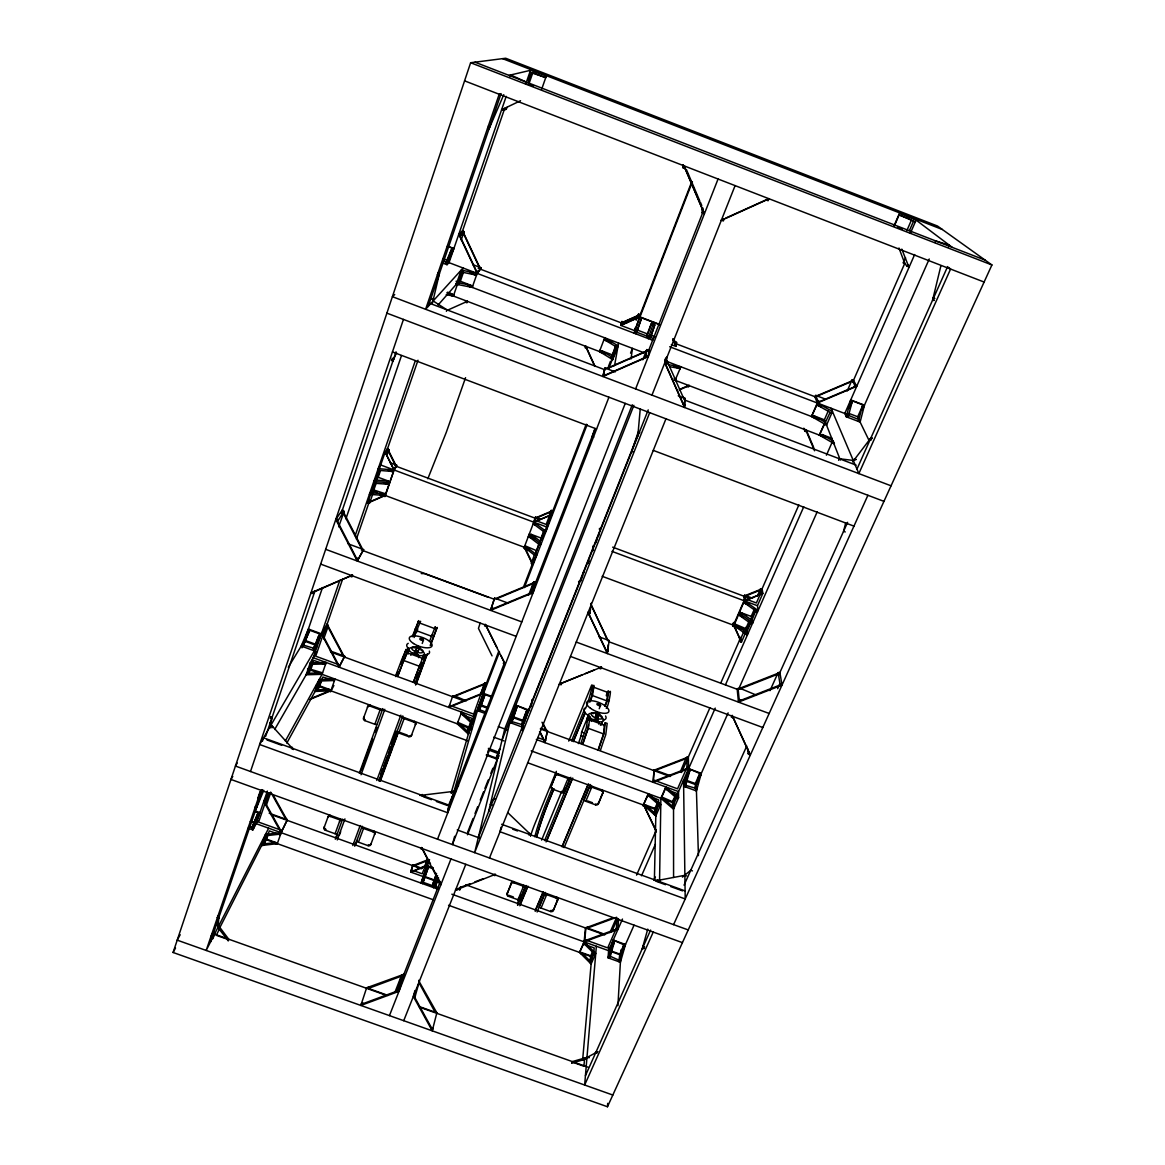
<?xml version="1.0" encoding="UTF-8"?>
<svg xmlns="http://www.w3.org/2000/svg" width="1165" height="1165" viewBox="0 0 1165 1165"><rect width="100%" height="100%" fill="white"/><g stroke="black" fill="none" stroke-linecap="round" stroke-linejoin="round"><path stroke-width="1.5" d="M672.569 801.724L661.516 796.904L674.156 807.753L672.569 807.17L672.569 801.724L675.074 796.044M659.579 879.648L660.89 798.331L665.856 786.943L678.569 797.734L673.53 809.18L660.89 798.331M666.045 365.198L666.584 357.072M658.575 805.365L658.676 799.933L647.624 795.113L660.176 805.947L658.575 805.365L654.249 814.539L654.978 808.437L657.439 802.772M666.977 364.427L667.035 361.529M654.395 879.75L655.953 809.646L658.778 803.18M216.85 923.539L216.923 920.51M670.778 775.875L654.089 769.745L653.172 782.298L688.602 768.682L701.33 773.356L696.437 790.933L683.637 786.244L688.602 768.682L688.355 756.973L686.17 757.818L680.389 771.74M686.797 757.119L687 767.356L688.588 767.939L653.201 781.54L654.089 769.745M683.171 397.221L685.18 398.445L684.583 407.022L664.793 362.388L664.865 359.257M656.39 831.941L643.371 804.258L656.186 830.66M623.916 944.815L623.959 943.941L618.848 961.707L619.809 954.091L623.916 944.815L613.241 940.068L608.086 957.834L620.392 962.261L625.489 944.495L613.241 940.068M617.916 1005.774L621.105 949.781M607.475 1106.75L991.91 264.965L937.49 226.025L505.697 58.25L470.631 62.735L173.09 952.489L607.475 1106.75L607.693 1103.328M618.571 918.894L617.931 929.422L584.116 941.844L579.544 952.417L591.121 964.008L595.752 953.392L584.116 941.844L585.485 927.966L587.553 927.194L587.48 928.054L603.718 933.908M585.966 927.5L584.786 939.645L607.708 947.902L616.445 927.995L616.984 919.403M619.445 960.382L608.727 955.606L610.271 956.159L610.635 950.786L614.13 942.835L612.601 942.281L614.712 941.509M608.829 947.16L608.086 957.834L610.212 957.062M650.638 337.166L654.817 324.875L651.366 323.564L647.347 333.874L647.172 335.84L650.638 337.166L654.817 324.875M607.067 368.344L604.97 367.994L602.96 376.062L648.366 356.141L648.832 349.981L646.793 349.617L646.036 351.204M596.364 946.257L584.641 1085.023L653.23 932.073M645.512 357.393L646.793 349.617M593.64 954.164L594.179 947.917L583.461 944.058L583.549 943.169L595.169 954.718L593.64 954.164L589.665 962.552L590.728 955.839L592.796 951.077M582.631 1060.019L591.762 956.814L593.728 952.286M637.823 436.06L640.24 408.871M602.8 793.234L602.888 792.287A2.112 1.908 7.1 0 0 601.664 789.797L601.577 790.744A2.112 1.908 7.2 0 1 602.8 793.234L598.329 803.821A2.112 1.893 7.4 0 1 595.621 804.855L585.791 801.272A2.112 0.932 23.4 0 1 583.942 799.598L586.155 794.312M568.724 741.086L591.427 685.603C594.558 679.748 586.301 710.796 584.641 709.063M606.222 708.247C608.014 708.699 612.018 686.738 609.703 692.17M598.329 803.821L602.888 792.287M598.096 750.042A66.245 7.645 -70.2 0 1 603.601 733.935L604.46 725.271L589.155 719.635M604.81 705.917L606.892 700.879L607.737 692.403L593.16 687.03L592.126 695.447L590.058 700.485M600.441 750.304A64.06 7.471 -70.2 0 1 605.771 734.707L607.183 723.392L605.276 722.693L603.834 733.994A64.075 7.383 -70.2 0 0 598.49 749.59M604.999 706.048C607.329 703.878 610.839 681.758 606.426 695.01M586.315 1058.985L571.695 1063.048L571.811 1061.927L583.927 1066.237L584.597 1058.373L586.315 1058.985L586.956 1057.529L597.703 1051.675M595.621 804.855L595.723 803.894M608.217 644.813L607.285 653.55L588.019 612.339L589.971 613.067L589.228 614.887M588.019 612.339L607.358 652.793L609.208 640.575L598.97 636.789M598.198 717.422L598.562 714.145L596.669 713.446C594.004 717.159 596.626 723.319 598.198 717.422L596.305 716.723L596.669 713.446M598.562 714.145L597.893 717.873L595.985 717.174M270.018 728.125L271.926 717.858L270.702 716.562M600.514 667.487L601.504 667.094L559.156 684.292M634.998 328.108L634.313 333.263L640.24 314.768L638.522 314.128L636.163 320.215M582.544 744.333A66.274 6.932 -70.1 0 1 588.092 728.241L588.514 724.805M636.76 331.865L641.682 317.885L659.943 324.86M578.423 743.59A154.814 16.689 -70.1 0 1 581.131 735.697L581.612 732.028L588.063 716.359L589.971 717.058L588.296 728.285A64.104 6.713 -70.1 0 0 582.922 743.882M589.606 702.131C591.252 702.539 595.533 680.797 593.32 686.127M588.063 716.359L586.359 727.572A64.104 6.626 -70.1 0 0 580.971 743.168M637.59 317.987L638.522 314.128M631.051 358.937L632.435 348.364L630.556 353.184M557.511 900.501L557.656 899.453A2.053 1.806 9.1 0 0 556.448 897.079L556.302 898.128A2.053 1.806 9.1 0 1 557.511 900.501L553.273 910.564A2.053 1.806 9.2 0 1 550.637 911.54L541.041 908.074A2.053 1.048 23.9 0 1 539.279 906.326L544.9 892.9M553.273 910.564L557.656 899.453M550.637 911.54L550.797 910.477A2.053 1.806 9.2 0 0 553.419 909.501M596.305 716.723C594.47 719.533 598.155 721.062 598.184 717.494M551.06 786.564L555.428 775.919A2.112 1.908 9.7 0 1 558.137 774.871L558.268 773.939A2.112 1.908 9.7 0 0 555.574 775.002L551.06 786.564A2.112 1.908 9.8 0 0 552.312 789.055L562.171 792.651A2.112 0.932 23 0 0 564.268 792.418L564.923 788.195M589.971 613.067L591.267 603.135M269.202 813.228L285.789 819.213L286.168 818.442L287.333 819.767L281.158 832.684L265.46 834.46L261.63 845.513L277.314 843.649L275.377 843.882L275.843 842.513L266.494 839.135L264.076 843.897L275.843 842.513M592.679 548.73L593.131 545.861M555.428 775.919L555.574 775.002M552.312 789.055L552.472 788.108M348.16 543.837L363.64 549.574L357.218 560.991L335.782 519.459L342.408 509.964L343.952 511.275L343.733 512.542L338.666 526.828M614.552 365.621L618.571 343.078M507.11 893.905L511.26 883.784A2.053 1.82 11.1 0 1 513.881 882.793L514.071 881.759A2.053 1.82 11.1 0 0 511.45 882.75L507.11 893.905A2.053 1.806 11.2 0 0 508.348 896.278L517.974 899.759A2.053 1.048 23.3 0 0 520.085 899.395L520.828 895.201M692.418 181.711L634.663 330.656L620.872 325.414L621.921 321.496L626.566 323.273M517.508 905.03L518.774 897.967M540.793 728.183L547.463 730.63L544.958 742.644L539.526 731.737M540.123 731.955L545.089 741.93L547.463 730.63M621.921 321.496L620.872 325.414L639.993 316.924L659.827 324.496M330.321 650.973L344.694 656.245L339.132 667.225L321.423 633.818L308.39 629.027L301.24 646.036L314.361 650.842L321.423 633.818L327.117 624.149L328.21 626.231L323.71 638.871M614.319 351.262L612.746 359.65L599.451 351.539L604.693 337.806L618.091 345.816L612.746 359.65L611.669 357.262L611.072 358.631L615.673 346.879L617.421 347.549L604.038 339.525M615.542 345.961L611.741 356.898L601.752 350.825L601.096 352.544L600.019 350.17L599.451 351.539M508.348 896.278L508.552 895.23L513.357 896.963M511.26 883.784L511.45 882.75M602.96 376.062L604.97 367.994M379.659 470.427L371.606 493.378L369.931 492.751L385.79 493.873L373.834 490.014L371.606 493.378M531.08 706.674L531.75 703.514M529.507 709.5L528.808 709.252L524.075 723.465M501.008 827.281L500.033 831.752L685.209 898.958L683.549 780.171L696.248 784.817L698.432 855.62M522.08 730.47L523.245 725.169M523.056 726.45L523.522 725.081L521.905 724.499L522.837 720.29L526.318 711.495L527.92 712.092L526.9 710.024L517.391 705.801L511.464 723.115L517.231 706.485M385.484 494.353L393.537 471.577L377.664 470.252L379.353 470.878M488.601 811.67L511.173 716.926L524.002 721.63M418.73 1006.371L435.098 1012.196L435.361 1011.118L436.846 1012.822L432.244 1030.836L413.342 996.454L414.944 990.556M940.869 265.911L932.582 300.177L933.966 300.541M463.699 233.204L464.078 231.675L462.563 230.786L459.025 234.049L477.359 273.105L480.577 269.231L480.97 267.761L479.456 266.843M488.674 749.998L498.504 753.726L499.727 748.702L495.795 758.677L486.329 755.211M495.795 758.677L499.071 752.299L488.368 748.381M446.21 294.672L453.374 296.026L453.738 294.57L451.379 295.648L451.991 293.9L447.476 292.197M460.495 886.9L459.782 889.769L456.709 888.662M528.517 595.344L533.759 581.801L535.842 581.859L533.119 592.708L490.582 610.358L494.586 598.111L508.246 603.164M845.644 523.085L843.562 531.313L845.266 531.954M455.719 889.405L455.53 890.147L495.489 874.274L494.892 875.643L493.392 875.104M530.614 593.131L533.759 581.801M908.744 267.135L903.326 262.868L903.851 260.844M535.478 517.085L534.604 520.114L536.118 521.236L549.691 515.483L551.205 510.401L552.851 511.013L534.881 518.643L535.478 517.085L540.4 518.92M548.147 523.056L546.035 531.298L533.861 522.197L535.012 518.148L552.982 510.518L547.099 527.148L380.707 464.981L378.217 468.636L394.09 469.976L396.435 466.35L387.566 448.627L385.134 452.122L379.542 468.388M862.755 404.532L858.401 421.424L859.144 419.72L857.717 416.764L848.892 413.415M531.153 534.342L540.24 541.215L541.07 538.041L531.153 534.342L529.959 537.473L539.031 544.375L543.895 531.735M857.717 416.764L862.959 404.939L852.649 400.993L850.173 402.041L851.906 402.697L848.586 415.352L846.868 414.696L859.144 419.72M850.727 399.945L846.3 416.808L860.12 422.079L864.459 405.187L850.727 399.945L852.649 400.993M472.233 287.391L477.14 273.367L461.209 270.091L456.287 284.26L472.233 287.391L472.626 285.92L470.252 287.012L470.864 285.25L460.35 281.246L458.908 282.891L470.864 285.25M536.264 550.55L524.876 545.715L536.919 554.962L535.245 554.336L539.264 542.73M533.832 560.234L532.667 564.603L531.182 563.438L534.75 554.132M414.827 997.531L419.458 981.017L418.803 980.275M505.231 664.414L485.252 624.28L484.611 625.94L486.446 626.624M441.011 884.104L440.807 884.847L421.555 847.538L421.002 848.936L422.269 849.401M454.656 836.281L452.384 844.567L625.241 403.396M746.357 632.988L745.818 628.649L734.372 623.785L748.003 633.6L746.357 632.988L755.736 610.839M744.522 595.213L743.853 596.742L762.187 589.344L760.57 588.747L760.527 594.325L746.678 599.917L744.974 598.708L744.522 595.213L752.634 598.242M436.54 873.4L432.608 884.803L435.695 885.924L437.079 880.958L440.152 882.065M741.1 629.246L732.989 626.217L744.974 598.708M685.865 785.385L697.049 788.72L695.447 788.137L699.116 774.958L700.718 775.54L699.757 773.516L690.19 769.264L685.238 786.826L685.806 781.584M434.327 884.235L433.395 887.541L435.462 886.754L438.564 887.861M647.755 929.131L642.192 948.878L643.91 948.514M734.445 624.396L743.707 602.378L757.468 612.062L755.823 611.436M672.569 807.17L676.967 796.379L676.341 797.821L666.817 789.71L667.443 788.283L665.23 789.127L661.502 797.676M401.517 975.178L403.876 974.304L398.983 991.342L360.844 1005.439L366.625 987.804L368.722 987.367L368.388 988.43L388.076 995.449M484.99 694.631L479.063 711.232L484.99 694.631L491.441 697.005M480.388 694.457L484.844 682.865L486.621 682.807L477.432 710.635L485.543 713.606M528.779 550.128L523.842 548.293L534.604 520.114M665.23 789.127L665.856 786.943M479.033 705.131L447.768 812.777L259.635 744.508L317.302 645.803L304.298 641.027L288.294 667.254M396.901 991.138L401.809 974.712M610.271 956.159L614.13 942.835M476.339 710.621L468.374 734.139L457.233 723.785L461.675 712.135L472.888 722.417L470.704 723.29L467.325 732.086L468.942 732.668L457.787 722.329L468.781 727.135L467.325 732.086M482.15 692.112L483.766 692.694L449.049 706.747L449.603 705.276L473.689 714.101L484.844 682.865M451.103 792.986L472.815 719.009M423.099 882.284L428.691 866.294L422.575 883.638L423.099 882.284L432.375 885.633L434.152 885.356L435.462 886.754M462.52 714.873L470.922 722.591L472.145 718.397L462.52 714.873L463.073 713.402L460.903 714.276L461.675 712.135M429.535 859.595L421.031 883.085L428.822 860.134M422.138 868.406L412.993 865.1L411.478 869.92L412.76 871.289L425.341 865.726L425.094 866.542L427.293 859.581L428.152 859.887M531.327 591.296L533.279 592.024L490.8 609.644L494.586 598.111M353.344 844.159L353.679 843.198M480.14 623.217L478.451 628.386L492.052 655.866M465.563 377.678L446.282 432.346L427.817 478.771M674.87 341.695L676.574 342.335L675.933 346.398L671.346 344.651M466.262 700.849L454.554 695.811L452.428 696.67L486.621 682.807M452.748 695.884L448.831 707.417L483.562 693.379L491.63 696.335M250.504 771.507L403.454 319.414M337.908 838.276L338.141 837.591M685.209 168.648L683.083 167.818L683.928 165.634L704.344 213.617L702.218 212.802L702.233 207.923M262.416 741.173L263.538 737.824L449.879 805.496L447.972 810.418M351.218 575.612L352.514 575.059L310.764 593.393L313.167 593.422L313.778 591.602M337.544 521.469L343.952 511.275M265.693 736.251L314.987 590.83M341.258 513.343L396.027 351.845M271.984 727.848L272.508 726.29L272.406 727.149L269.858 722.504L271.227 723.96L269.625 723.378M521.905 724.499L526.318 711.495M301.983 647.842L322.516 587.539M345.918 518.804L401.488 355.573M303.395 645.133L302.885 646.633L310.021 629.624L303.395 645.133L315.249 648.701L313.618 648.104L318.919 635.333L320.55 635.93L319.443 633.833L309.642 630.236M257.844 798.112L260.086 791.559M647.172 335.84L651.366 323.564M653.594 338.622L650.623 337.5L648.206 338.564L653.798 322.181M260.989 790.307L206.176 950.451L268.664 828.184M210.384 942.223L262.591 789.812M428.181 306.453L501.081 93.637L499.203 94.249L425.604 309.278L463.102 268.008L458.063 282.498M212.947 938.684L214.506 934.141M218.044 927.704L219.806 928.345L216.268 935.291L228.675 939.704L228.18 940.708L218.044 927.704L218.816 917.583L217.607 916.039M432.477 302.958L439.423 273.629L437.996 272.741M510.168 76.599L510.736 74.953L525.954 81.943L525.371 83.603M248.596 826.844L253.737 827.762L252.164 827.194L257.494 814.219L259.067 814.786L257.975 812.835L254.844 811.699M318.919 635.333L315.832 644.332L306.06 640.75M442.802 261.077L447.884 262.649L446.108 261.979L447.622 260.465L451.277 249.849L453.039 250.519L451.889 248.072L447.345 246.339M256.154 823.684L267.353 791.108M339.801 580.374L309.133 669.584L312.468 663.788M355.136 535.769L415.293 360.786M506.207 96.375L449.035 262.649L447.01 264.688L442.351 262.911M308.288 673.909L310.895 669.351L322.574 672.846L306.643 673.312L308.288 673.909L312.249 662.812L311.739 664.298L323.681 664.006L324.205 662.521L325.312 664.603L326.185 662.477L310.24 662.856L306.133 674.797L322.064 674.317L326.185 662.477M374.271 483.693L367.587 503.163L369.553 503.28L373.368 492.227M376.033 478.597L378.509 471.388M335.316 839.237L342.597 819.17M310.895 669.351L312.934 663.409M270.513 792.404L265.751 801.345L258.601 822.097L282.017 830.529L287.333 819.767M328.384 625.343L323.419 633.804L315.715 656.201L339.991 665.099L344.694 656.245M376.339 480.082L375.232 483.286L387.129 484.203L388.236 481.014L378.217 477.271L376.339 480.082L388.236 481.014M460.19 236.51L464.078 231.675M504.678 108.476L501.78 109.714L503.586 110.413L504.241 108.534M264.936 804.753L269.115 792.651M322.676 637.08L342.801 578.612M356.417 539.06L369.451 501.227M386.023 453.083L418.002 360.233M461.442 234.078L504.285 109.641M373.834 490.014L376.018 483.65M378.217 477.271L380.416 470.864M266.436 805.044L270.833 792.287L285.789 819.213M386.722 456.068L388.921 449.675L387.261 449.064L396.144 466.801L396.697 465.214L390.057 462.723M461.224 239.946L463.466 233.422L479.237 267.091L472.786 264.63M337.253 839.936L344.957 818.908M291.541 748.76L292.095 747.187L293.376 749.546L271.139 724.834M352.514 575.059L351.888 576.893L349.922 576.165M363.64 549.574L357.611 560.35L336.204 518.847L338.185 519.59M228.18 940.708L228.704 939.194L217.404 924.195L218.583 925.68L216.923 925.083M446.413 311.346L446.938 309.832L433.162 300.963L432.084 298.721M329.418 689.418L317.564 689.869L319.749 685.879L329.418 689.418L328.909 690.889L331.035 690.015L330.875 690.816L315.074 691.428L319.181 679.559L334.996 679.049L330.875 690.816L309.919 699.466M525.75 83.996L530.497 70.308L546.414 75.667L541.681 89.21M264.848 839.164L266.479 834.46M319.734 681.059L317.987 686.098L286.808 743.095M453.374 296.026L457.656 283.707L455.748 283.445L457.379 284.085M528.298 80.152L530.06 75.084M266.552 836.412L264.979 835.844L280.678 834.067L280.284 834.854L269.348 830.907L263.596 845.28L261.63 845.513M320.288 681.641L318.671 681.044L334.471 680.52L322.822 677.04L317.055 691.355L317.2 690.539L315.074 691.428M528.24 82.832L531.677 72.958L529.827 72.245L545.744 77.574M396.697 465.214L394.09 469.976L384.989 496.567L380.008 494.703M266.494 839.135L268.212 834.198M319.749 685.879L321.788 679.996M460.35 281.246L463.481 272.217M527.847 84.419L528.852 84.098L532.827 72.667L545.599 77.633M641.711 317.579L636.046 333.933L636.716 332.2L650.623 337.5M437.574 875.599L433.395 887.541L432.375 885.633M594.966 428.472L592.169 436.511L593.771 437.108M435.695 885.924L438.535 877.784M277.314 843.649L281.158 832.684L263.771 801.535L268.445 792.812M282.017 830.529L281.537 831.912L264.178 800.777L265.751 801.345M329.098 691.02L330.7 691.617L331.224 690.146L311.026 698.49M339.991 665.099L339.481 666.584L321.788 633.207L323.419 633.804M467.529 301.153L466.961 302.784L465.228 302.114M477.359 273.105L480.97 267.761M683.083 167.818L683.098 164.789M432.608 884.803L436.03 875.046M538.885 544.9L540.094 541.754L541.157 543.953L538.885 544.9L535.245 554.336M470.704 723.29L471.476 721.12L470.922 722.591M352.806 845.542L360.174 825.519M411.478 869.92L410.706 872.075L439.86 882.589M337.442 833.47A2.068 1.063 18.7 0 1 335.083 833.747L325.355 830.237A2.068 1.82 19.9 0 1 324.016 827.82L328.166 816.519A2.068 1.835 20 0 1 330.744 815.5L330.321 816.461A2.082 1.835 20 0 0 327.744 817.481L328.166 816.519M377.212 724.149A2.126 0.947 19.2 0 1 374.853 724.281L364.863 720.64A2.126 1.922 21.1 0 1 363.524 718.106L367.834 706.383A2.126 1.922 21.2 0 1 370.485 705.291L370.106 706.136A2.126 1.937 21.2 0 0 367.441 707.228L367.834 706.383M418.366 621.6L418.701 620.596L412.192 636.789M354.743 846.241L362.126 826.218M420.216 622.27L420.55 621.28L416.575 630.731L431.516 636.25L435.288 626.726L434.894 627.862M335.083 833.747L340.093 819.985A2.082 1.048 18.8 0 0 342.452 819.723M374.853 724.281L380.11 709.805A2.126 0.917 19.3 0 0 382.469 709.674M339.554 821.602L340.5 819.024M380.154 709.849L380.474 708.946M359.301 773.24L382.819 708.597M360.917 770.793L372.523 738.93M374.955 732.217L376.79 727.193M400.876 663.846L406.119 649.444L408.056 650.157L404.808 658.924M361.048 774.74L384.814 709.325M406.905 651.293L408.129 647.929M413.371 635.304L418.322 621.746M414.099 637.488L416.895 629.712L415.031 629.013M416.444 632.595L417.682 629.202M417.172 647.39L416.837 648.264L418.759 648.978L419.08 648.09L417.172 647.39C412.25 653.813 418.381 655.764 419.08 648.09M422.225 643.473L423.448 640.153A2.01 0.772 19.8 0 0 420.885 638.478L422.779 639.046L420.929 638.58A2.01 0.772 19.8 0 0 420.361 639.731A2.01 0.772 19.8 0 0 423.448 640.153M376.79 780.463L400.818 715.179M436.788 628.386L437.137 627.396L430.293 645.221M422.371 659.041L423.55 655.851L425.487 656.565L418.235 675.904A155.746 1.66 -69.5 0 1 415.293 683.753M391.76 744.042L396.391 731.416M416.225 677.622L418.089 672.584M419.706 668.244L421.57 663.191M429.579 641.434L431.865 635.231L433.729 635.915M383.736 766.541L387.479 756.405M388.411 753.828L390.901 747.056M391.848 744.566L396.522 731.824M416.182 678.598L418.381 672.569M419.924 668.448L421.788 663.38M382.411 770.094L382.79 769.06M379.018 780.404L402.813 715.907M379.062 781.176L396.959 732.654M393.26 745.527L398.226 732.086M415.599 685.035L426.769 654.788M398.634 731.693L380.271 781.278M416.123 684.336L427.366 653.9M430.482 645.454L436.729 628.547M369.902 844.756A2.068 1.82 17.9 0 0 371.111 843.678L370.732 844.669A2.068 1.82 17.9 0 1 368.155 845.688L358.441 842.179L363.888 827.47M408.726 736.644L409.046 735.77A2.112 1.922 18.5 0 0 411.711 734.693L411.376 735.566A2.126 1.922 18.5 0 1 408.726 736.644L398.765 733.018L404.444 717.713M389.591 749.867L390.537 747.275M382.003 771.201L382.688 769.41M382.222 770.677L381.101 773.589M392.372 747.945L380.081 780.579M380.635 774.856L381.203 773.414M370.732 844.669L374.926 833.412A2.068 1.835 17.9 0 0 373.63 830.995L373.251 831.97A2.068 1.835 17.9 0 1 374.562 834.402L374.926 833.412M411.376 735.566L415.73 723.887A2.126 1.922 18.5 0 0 414.42 721.353L414.085 722.213A2.126 1.922 18.5 0 1 415.41 724.761L415.73 723.887M413.386 682.297A66.667 0.772 -69.5 0 0 419.415 666.264L420.07 664.458M397.644 676.515A66.696 1.485 -69.4 0 0 403.716 660.497L404.372 658.691M415.526 682.472L425.487 656.565M368.155 845.688L368.533 844.698M412.993 865.1L412.468 866.44L428.181 860.382M548.788 516.678L551.205 510.401M541.07 538.041L544.099 530.192M549.822 514.974L546.181 524.439L536.264 520.726M468.781 727.135L471.024 721.31M473.281 717.422L475.247 712.339M482.164 694.369L498.737 651.322M523.551 586.912L534.648 558.108M541.769 539.613L544.448 532.682M545.599 529.682L586.228 424.206M608.421 366.582L610.46 361.296M612.339 356.417L616.27 346.194M536.264 555.283L532.667 564.603L524.279 547.273L536.308 556.535M470.034 728.475L499.479 652.08M524.352 587.568L587.16 424.584M608.654 368.824L616.605 348.175M451.336 793.074L451.918 791.545L451.569 792.258L455.588 791.909M424.293 867.343L427.293 859.581M448.991 804.243L457.044 785.225L458.544 785.778M503.877 662.186L503.353 663.511L505.042 664.137M425.341 865.726L422.211 873.794L413.007 870.473M447.797 809.093L504.358 663.133M531.269 593.669L595.155 428.793M415.701 650.9L414.958 652.866L416.881 653.58L417.842 651.06L415.92 650.361L417.667 651.57M427.278 863.92L428.822 859.959M638.93 317.943L691.471 182.395M437.53 839.193L608.931 397.221M355.412 844.669L356.708 841.363M394.891 992.362L401.211 976.226L368.388 988.43M642.803 359.796L646.007 351.612L606.98 368.766L615.251 371.897M439.802 881.788L439.249 883.187L440.967 883.813M702.218 212.802L703.077 210.647M396.988 991.852L439.919 882.429M648.293 351.379L703.209 211.404M389.445 1015.618L450.972 858.969M635.609 388.921L718.062 179.017M632.289 404.765L504.751 728.955L474.65 852.634L649.691 412.658M502.013 740.183L633.891 405.318M467.748 831.927L473.034 818.529M475.014 813.505L477.65 806.806M480.286 800.093L483.591 791.719M484.917 788.37L488.222 779.997M490.858 773.298L492.839 768.274M498.504 753.726L499.071 752.299M467.471 834.781L498.052 757.25M403.731 1020.686L465.782 864.328M651.963 395.124L735.1 185.614M527.527 712.776L638.871 432.448M458.209 888.312L457.612 889.812L456.695 889.477M478.32 837.577L648.221 409.905M582.762 575.554L580.825 580.753L578.568 581.685L580.753 580.869M595.708 542.948L596.961 539.803M598.213 536.672L599.451 533.541M495.402 799.19L493.8 798.607L490.305 804.549L492.198 805M676.574 342.335L675.948 343.937L673.836 339M674.069 379.178L674.36 378.436M675.074 380.358L680.855 366.786L668.725 364.718M489.475 857.993L665.958 418.818M561.734 683.258L561.108 684.802L559.783 684.306M413.56 681.743A64.483 0.743 -69.5 0 0 419.4 666.234L423.55 655.851M768.915 198.705L768.099 200.744L765.973 199.914M528.852 834.941L529.478 833.412L530.585 835.567M556.346 771.346L535.012 823.466A15.451 1.383 -70.4 0 0 530.556 835.858M601.504 667.094L600.776 668.87L598.839 668.157M552.268 788.035L546.764 801.476A31.863 2.956 -70.4 0 0 534.793 836.776M571.549 740.984L583.942 710.737M553.535 789.491L548.7 801.258A33.843 3.175 -70.4 0 0 536.628 836.397M573.515 740.794L585.238 712.237M554.074 788.69L548.569 802.132A31.863 2.985 -70.4 0 0 536.614 837.431M573.384 741.654L585.107 713.096M252.164 827.194L257.494 814.219M255.252 810.942L259.955 812.631L252.849 829.931L248.116 828.228M588.675 720.203L589.971 717.058M541.623 840.067L561.748 791.283M523.012 886.929L523.711 885.24M567.777 778.438L568.141 777.55M517.974 899.759L523.522 886.288A2.053 1.034 23.3 0 0 525.633 885.939L520.085 899.395M562.171 792.651L568.01 778.482A2.112 0.917 22.9 0 0 570.122 778.264L564.268 792.418M257.8 799.656L261.921 789.666M263.756 790.336L255.849 809.5L254.654 808.131M526.07 885.487L517.915 905.103M544.638 840.562L570.777 777.317M599.203 708.742L600.558 705.451M606.353 695.767L607.737 692.403M527.497 886.813L520.085 904.317M546.065 841.931L572.19 778.759M528.007 886.186L519.838 905.788M546.589 841.261L572.743 778.031M603.98 725.824L605.276 722.693M388.921 449.675L386.256 454.365L392.969 467.762L394.935 467.922M339.379 835.101L340.675 831.766M542.905 892.375L535.463 909.894M562.316 845.921L587.961 784.54M543.429 891.764L535.201 911.336M562.171 846.926L588.558 783.812M586.519 793.438L589.84 785.487A2.112 0.917 23.4 0 0 591.718 787.147L601.577 790.744M545.366 892.463L537.109 912.02M564.122 847.625L590.524 784.54M546.123 895.273L546.822 893.599M591.077 787.977L591.82 786.2M541.041 908.074L546.662 894.647A2.068 1.034 23.8 0 1 544.885 893.002M585.791 801.272L591.718 787.147M336.059 837.693L337.442 834.402M446.108 261.979L451.277 249.849M447.724 246.15L453.899 248.509L447.01 264.688L445.86 262.227M503.586 110.413L506.265 109.248L507.095 107.326M396.537 352.646L392.809 361.325L391.469 360.378M503.775 94.671L488.98 128.951L487.582 128.237M397.804 675.962A64.512 1.442 -69.4 0 0 403.673 660.453L408.056 650.157M419.91 795.447L454 791.341M584.786 939.645L584.204 940.971L617.974 928.549L616.445 927.995M643.371 804.258L642.76 805.67L647.725 807.491M806.53 431.807L804.826 431.166L805.554 429.492L814.539 450.782M815.718 395.401L814.845 396.683L817.189 402.609L817.917 400.92L815.718 395.401L817.262 395.663M643.342 805.03L648.25 793.7L660.788 804.52L655.822 815.908L643.342 805.03L647.609 795.884M817.349 403.017L832.48 411.536L826.538 425.123L811.51 416.502L817.349 403.017L856.712 386.329M894.006 225.908L899.642 212.904L916.098 220.112L910.375 233.218M579.544 952.417L583.461 944.058M811.51 416.502L816.767 405.114L821.427 406.891M894.356 225.908L899.103 214.928L910.054 219.18M590.728 955.839L581.553 952.533L580.986 953.858L580.024 951.98M654.978 808.437L645.497 804.971L644.886 806.384L643.925 804.389M833.659 442.103L834.402 443.85L819.345 435.113L825.388 422.342L824.383 419.808L814.102 415.89L813.374 417.58L812.384 415.235M406.119 649.444L401.765 659.594A64.512 1.529 -69.4 0 1 395.823 675.249M824.383 419.808L828.155 411.129M906.807 230.728L911.569 219.777M740.066 615.848L741.391 612.79L751.177 616.431L751.673 620.086L750.318 623.159L740.066 615.848L743.314 617.057M819.345 435.113L824.456 423.39M824.645 424.045L830.004 412.585L831.723 413.24L816.621 404.706M909.37 230.714L913.506 221.263L915.297 221.947L898.841 214.724M832.189 438.419L821.951 434.53L821.223 436.191L820.233 433.875M609.921 932.597L616.635 917.292L587.48 928.054M755.415 610.314L741.391 642.264L739.702 641.041L739.571 636.658M757.206 596.393L760.57 588.747M847.188 391.018L851.295 381.654L817.408 396.042L825.854 399.26M904.113 261.091L905.555 257.785M325.355 830.237L325.778 829.262M611.698 931.811L617.596 918.355M636.556 875.119L656.245 830.223M681.54 772.512L709.951 707.694M720.887 682.777L740.561 637.896M759.42 594.893L798.855 504.955M852.693 382.149L904.914 263.028M739.702 641.041L743.678 631.969M760.439 593.742L756.391 602.975L746.605 599.32M745.818 628.649L749.168 621.018M751.177 616.431L754.541 608.771M757.439 605.713L762.842 593.393L762.099 588.776L743.78 596.16L744.377 600.834L758.153 610.504L757.439 605.713L611.975 551.38M687 767.356L677.564 788.821L653.813 780.113M854.047 386.998L854.79 385.295L852.023 379.979L851.091 381.29M906.982 266.45L907.768 264.659M608.581 950.655L622.489 919.054M641.507 875.803L655.4 844.203M673.53 802.947L715.237 708.116M725.475 684.816L803.748 506.79M826.422 455.209L832.655 441.04M914.656 254.553L844.785 413.473L846.3 416.808L848.79 415.774M685.777 780.069L690.204 770.007M849.343 408.493L851.906 402.697M324.016 827.82L324.453 826.844A2.068 1.82 19.9 0 0 324.423 827.893M571.695 1063.048L572.335 1061.592L589.33 1056.699L587.51 1057.208L589.126 1057.776M695.447 788.137L695.316 783.564L699.116 774.958M838.596 460.306L839.295 458.733L853.261 460.437L855.722 459.418M935.029 242.538L935.728 240.951L949.286 245.131L948.587 246.703M634.051 925.17L620.799 955.067L451.845 894.196M653.929 880.318L655.4 876.997M694.995 787.642L728.125 712.878M738.421 689.622L817.189 511.857M862.464 409.687L929.248 258.994M657.075 881.512L657.744 880.012L655.371 880.886L684.889 875.308L686.564 875.92M732.202 715.528L731.343 717.13L733.266 717.829M738.057 688.326L739.163 699.524L738.377 701.286L781.861 684.306L779.938 683.593L778.118 672.613L779.895 672.54L782.006 685.107L738.464 702.102L737.197 689.287L739.862 688.238L756.435 695.141M852.576 461.981L870.939 437.865L872.367 438.069M585.427 1075.688L650.609 930.078M856.959 469.116L947.611 266.581M682.442 877.099L690.743 870.284L692.447 870.896M364.863 720.64L365.257 719.781A2.126 1.922 21.1 0 1 364.572 719.388M769.992 690.656L778.118 672.613M684.044 885.167L746.75 746.037M778.861 674.826L847.61 522.313M732.13 715.368L750.216 755.328L748.221 753.755L749.008 752.037M777.638 688.675L779.938 683.593M673.588 924.631L867.91 495.285M363.524 718.106L363.917 717.247A2.126 1.922 21.1 0 0 364.033 718.732M666.176 358.878L666.962 357.291M219.297 928.68L264.047 840.751M211.229 935.932L214.418 929.714M675.409 380.402L676.079 379.091L675.176 379.47M330.7 691.617L333.904 685.501M487.625 752.372L488.732 749.372M257.771 820.626L252.849 829.931L251.742 827.98M366.625 987.804L403.876 974.304M684.423 399.843L685.18 398.445M173.09 952.489L175.522 948.048M180.196 934.723L177.226 940.155L612.834 1095.042M285.367 740.969L322.064 674.317M499.101 755.706L497.542 758.532L486.504 754.498M532.201 700.748L531.793 699.816M590.917 604.053L607.3 639.876M311.739 664.298L313.953 660.453L323.681 664.006M274.678 729.479L308.39 670.894M316.516 652.021L310.24 662.856L311.361 664.953M313.618 648.104L315.089 645.599M232.782 776.385L230.961 779.443L682.428 942.631M237.252 763.031L235.447 766.046L688.224 929.932M608.64 641.478L609.208 640.575M313.167 593.422L314.9 590.728M373.615 487.975L369.378 494.353L385.236 495.46L367.587 503.163L369.902 499.8M376.31 477.781L373.79 481.524L374.912 483.766M530.658 835.713L531.153 835.014L507.707 812.587M436.846 1012.822L418.847 980.93M438.156 304.953L457.044 283.415M394.717 294.541L392.401 296.682L891.05 485.805M501.576 109.801L520.551 100.714M487.829 127.669L489.984 126.635L488.397 126.024M456.287 284.26L458.675 283.168L458.296 284.653L462.359 272.537L460.597 271.867L476.529 275.129M447.2 310.341L467.34 301.342M391.658 359.927L393.828 358.951L392.081 358.281M722.344 219.632L721.237 220.141L723.349 220.957L724.208 218.802L722.897 219.384M725.81 218.073L768.784 198.647M721.295 220.389L769.104 198.778M621.324 322.894L640.269 314.477M621.265 323.2L640.24 314.768M623.319 324.03L637.634 317.666M655.502 323.156L653.099 324.219L652.051 321.846M604.3 369.553L648.832 349.981M602.858 376.499L648.322 356.548M376.018 480.548L373.79 481.524L389.649 482.761M389.911 481.64L387.683 482.601L388.804 484.815M370.106 501.707L383.329 495.941M680.375 389.052L689.156 385.251L688.471 386.955L686.753 386.299M679.18 389.969L689.17 385.644M312.817 592.024L350.083 576.107M814.845 396.683L853.523 380.256L856.508 385.95L817.189 402.609M533.861 522.197L551.962 514.522L550.433 513.401M872.148 438.331L869.804 439.307L871.435 439.933M494.135 599.218L535.842 581.859M496.508 598.81L533.06 583.607M588.602 563.219L587.684 561.312L588.98 560.773M454.335 696.466L484.276 684.321M744.377 600.834L762.842 593.393L761.109 592.199M559.841 683.826L561.151 683.302M561.821 683.04L582.019 674.914M585.383 673.574L593.801 670.181M254.786 807.826L256.882 806.981L255.266 806.398M738.435 615.237L740.736 614.319L739.76 612.178M750.406 623.785L752.721 622.853L752.051 617.974M420.041 795.433L422.371 794.515L421.745 796.161L425.225 795.812M737.197 689.287L779.895 672.54M739.935 689.025L777.332 674.375M653.492 770.429L688.355 756.973M655.647 770.327L686.185 758.546M427.424 859.959L412.73 865.639L410.706 872.075L427.162 865.741L433.307 867.969M676.341 798.593L678.569 797.734L678.525 791.588L536.322 739.484M459.913 887.584L469.844 883.798M474.825 881.905L483.111 878.76M493.363 874.857L494.761 874.318M585.485 927.966L613.445 917.641M597.66 1051.689L595.402 1052.49L597.048 1053.073M508.988 75.361L531.822 70.002M660.409 881.031L657.031 881.614L665.535 884.701M459.651 887.745L460.51 887.614L459.782 889.769L459.025 888.356M699.757 773.516L701.33 773.356M257.975 812.835L259.955 812.631M512.047 721.645L523.522 725.081M526.9 710.024L528.662 709.936L515.789 705.204L509.848 722.518L522.779 727.266M319.443 633.833L321.423 633.818M421.249 573.559L424.482 573.646L488.572 597.383M584.218 572.277L583.345 572.263L584.277 572.597M587.684 561.312L588.893 561.355M593.582 550.375L592.475 550.462M387.115 452.311L385.134 452.122L394.09 469.976M855.751 459.228L854.338 459.054L855.926 459.665M669.788 366.727L680.171 368.49M852.023 379.979L853.523 380.256M674.885 344.039L676.603 344.345M446.821 292.925L451.991 293.9M451.889 248.072L453.899 248.509M701.679 209.54L703.077 209.933M903.326 262.868L904.71 263.261L898.958 248.014M682.894 165.372L684.452 165.852M213.457 933.762L386.299 995.332M420.041 1007.346L588.223 1067.256M363.567 1003.473L361.776 1002.832L361.194 1004.346L399.289 990.25L397.498 989.609M431.341 1027.588L433.132 1028.214L432.521 1029.714L413.633 995.361L415.424 996.002M217.112 917.525L218.802 918.137L217.607 916.083M263.843 838.8L433.147 899.73M448.54 905.263L592.199 956.975M330.321 816.461L340.093 819.985M373.251 831.97L363.509 828.446A2.068 1.048 19.4 0 1 361.936 826.771M513.881 882.793L523.522 886.288M546.662 894.647L556.302 898.128M428.458 867.11L433.074 868.77M644.609 946.883L642.92 946.286L643.954 948.354M270.819 814.437L421.41 868.77M465.898 884.818L604.751 934.913M424.803 876.531L434.021 879.852M251.524 821.383L254.654 822.519M610.635 950.786L619.809 954.091M250.315 821.573L438.2 889.274M501.649 824.296L685.107 890.934M266.96 739.95L281.697 745.294M423.361 796.758L431.458 799.685M436.322 801.462L447.651 805.568M512.702 829.203L517.537 830.951M670.632 886.55L682.544 890.875M457.219 829.931L479.441 837.985M316.05 685.399L467.893 740.896M527.614 762.726L656.798 809.952M316.225 686.316L319.443 687.496M370.106 706.136L380.11 709.805M414.085 722.213L404.095 718.572A2.126 0.917 19.7 0 1 402.449 716.985M558.137 774.871L568.01 778.482M399.114 732.13L407.401 735.159M587.539 800.908L592.446 802.7M270.193 718.135L271.824 718.732L270.688 716.679M403.716 660.497L419.415 666.264M588.092 728.241L603.601 733.935M581.612 732.028L583.519 732.727M581.131 735.697L583.053 736.411M481.014 704.942L487.451 707.301M513.197 716.752L522.837 720.29M687.365 780.652L695.316 783.564M480.635 705.728L487.072 708.087M330.904 652.094L464.223 700.995M540.298 728.911L670.123 776.531M479.631 709.747L486.111 712.135M537.691 737.562L545.671 740.489M313.21 657.73L474.519 716.839M498.358 726.611L506.892 729.741M666.817 789.71L676.326 793.19L676.341 797.821M307.516 669.001L471.592 729.042M493.727 737.154L503.95 740.882M531.196 750.857L674.375 803.253M467.311 728.271L470.849 729.567M419.866 623.115L434.618 628.547M590.873 693.83L592.723 694.515M607.518 699.976L609.368 700.646M592.126 695.447L606.892 700.879M596.32 714.305L598.198 715.004M407.08 652.691L422.589 658.385M361.383 550.026L494.106 599.203M608.8 641.711L738.333 689.709M356.286 557.773L358.252 558.501M491.499 607.824L493.45 608.552M606.164 650.288L608.101 651.002M739.163 699.524L741.086 700.238M325.676 549.327L521.789 621.906M576.253 642.061L769.162 713.475M320.666 564.108L516.182 636.367M570.471 656.434L762.813 727.513M534.007 536.614L529.056 534.764L528.298 536.861L530.556 535.9L529.507 533.716L529.056 534.764L541.157 543.953M742.28 614.319L739.032 613.11L752.721 622.853L751.76 620.697M383.795 482.951L387.129 484.203M529.959 537.473L534.91 539.322M371.926 490.509L376.994 492.387M382.062 494.28L527.57 548.497M602.174 576.296L746.707 630.149M532.973 560.511L533.687 560.773L533.235 559.826M739.294 637.313L740.387 637.721M599.407 528.444L600.528 528.866M395.066 465.84L537.953 519.24M612.674 547.157L750.26 598.577M388.222 470.165L393.246 472.043M534.764 524.905L533.25 523.769L545.424 532.886L543.749 532.259M743.78 602.96L748.687 604.795M386.897 313.152L883.944 501.358M639.774 432.666L638.187 432.055L631.721 451.423L633.323 452.035M392.445 351.947L596.596 428.997M653.274 450.389L853.945 526.129M456.054 281.231L459.432 282.527M467.893 285.745L643.896 352.718M665.943 361.106L819.112 419.4M437.341 274.736L439.016 275.377L437.924 273.061M646.298 355.354L648.366 356.141M664.793 362.388L666.846 363.174M603.965 339.86L611.654 342.787M674.011 366.509L680.185 368.854M824.631 423.827L826.335 424.468L824.572 423.463M601.752 350.825L612.149 354.786M447.826 293.915L605.596 353.883M674.579 380.096L824.966 437.239M586.767 348.306L585.048 347.651L585.689 345.932L595.053 366.436M431.909 298.677L433.54 299.288L432.157 298.4M678.234 395.809L683.185 397.687M428.705 302.915L605.101 369.858M684.816 400.105L856.115 465.112M603.732 374.038L605.771 374.824M683.36 404.255L685.399 405.027M459.025 234.049L460.801 234.718M854.79 385.295L856.508 385.95M478.203 268.329L622.576 323.375M676.923 344.097L816.214 397.192M637.007 329.928L647.347 333.874M650.798 335.185L655.225 336.874M476.223 270.688L477.985 271.343M817.917 400.92L819.636 401.575M443.093 258.747L447.622 260.465M446.544 261.703L652.764 340.297M669.686 346.748L847.188 414.391M470.034 273.003L476.31 275.391M934.84 298.386L933.165 297.745L934.082 300.075M502.596 58.643L942.325 229.476M475 62.182L985.139 260.13M528.852 84.098L533.541 85.904M897.662 227.19L902.234 228.952M470.631 62.735L991.91 264.965M464.573 80.851L984.105 282.047M504.78 108.534L506.265 109.248M814.102 415.89L825.388 422.342M638.303 315.948L639.993 316.924M821.951 434.53L833.237 441.069L832.509 442.758L833.543 441.812M621.586 323.375L623.26 324.351M741.391 612.79L751.673 620.086M733.426 622.474L733.717 625.314L747.318 635.129L746.299 626.887M913.884 218.423L952.213 247.344M948.601 267.411L950.582 269.071L858.853 473.587L831.067 408.245M645.497 804.971L654.861 813.126M581.553 952.533L590.233 961.227M425.866 864.386L427.162 865.741M272.989 794.719L287.231 820.364M418.861 982.517L435.098 1012.196M421.774 847.596L422.312 848.601M422.851 849.605L430.511 863.993M432.215 867.197L439.875 881.585M440.326 882.429L440.938 883.565M313.239 648.73L314.361 650.842M327.117 624.149L344.505 657.089M327.86 626.828L343.093 655.662M342.408 509.964L363.393 550.768M343.325 513.124L361.703 548.861M590.16 962.13L591.121 964.008M521.745 725.198L522.532 726.742M528.808 709.252L529.507 710.665M485.776 625.081L486.402 626.348M486.562 626.668L496.887 647.39M500.863 655.356L504.052 661.735M504.358 662.361L505.057 663.759M542.89 723.086L547.011 731.372M541.987 722.213L545.89 730.062M860.047 421.919L869.425 441.244M654.846 813.913L655.822 815.908M525.488 548.904L531.764 561.894M590.611 604.009L608.407 641.303M695.476 788.909L696.437 790.933M599.407 529.332L599.917 530.425M458.792 234.267L477.14 273.367M462.563 230.786L480.577 269.231M732.334 715.834L750.129 754.454M585.602 346.282L594.572 365.956M734.605 626.828L740.357 639.527M733.717 625.314L741.391 642.264L741.057 639.367M665.798 358.005L684.146 399.435M664.778 362.81L684.598 407.502L684.423 401.707M647.143 336.175L648.206 338.564M672.802 338.971L674.885 343.69M672.802 339.292L675.933 346.398L675.904 344.039M686.389 169.478L699.714 200.817M700.383 202.244L701.781 205.535M702.786 207.923L703.092 208.651M683.942 165.809L704.374 213.85M806.646 430.875L813.738 447.622M825.548 422.779L826.538 425.123M825.854 423.39L840.344 460.059M901.812 249.106L909.006 267.397M803.835 428.196L804.826 431.166M747.697 748.629L748.221 753.755M732.741 623.785L732.989 626.217M673.53 799.481L673.574 877.463M598.431 802.86A2.097 1.893 7.4 0 1 597.121 803.952M551.642 787.584A2.112 1.908 9.8 0 1 551.22 785.632M507.387 894.254A2.053 1.806 11.2 0 1 507.314 892.856M605.567 715.965A11.956 4.675 22.7 0 1 603.062 720.087M589.082 716.067A11.956 4.675 22.7 0 1 585.456 707.912M591.238 721.368A4.063 3.728 7.6 0 1 596.349 719.548A4.063 3.728 7.6 0 1 598.795 724.149M601.81 722.475A8.082 3.189 22.8 0 1 600.456 725.227M587.815 720.159A8.082 3.189 22.8 0 1 588.835 716.839M598.009 714.99A8.082 3.175 22.8 0 1 602.305 721.674A8.082 3.175 22.8 0 1 589.985 717.538A8.082 3.175 22.8 0 1 593.771 713.562M325.603 829.189A2.068 1.82 19.9 0 1 325.108 828.883M398.765 733.018A2.112 0.947 19.7 0 1 397.119 731.416M358.441 842.179A2.068 1.063 19.3 0 1 356.883 840.489M429.346 651.104A12.029 4.733 19.8 0 1 423.492 654.774M409.337 649.342A12.029 4.733 19.8 0 1 408.231 643.342M410.808 655.312A4.092 3.757 20.5 0 1 415.672 653.099A4.092 3.757 20.5 0 1 418.643 657.628M423.128 657.22A8.126 3.233 19.7 0 1 422.138 658.793M408.1 654.089A8.126 3.233 19.7 0 1 409.323 651.235M420.987 650.07A8.14 3.218 19.7 0 1 421.803 655.677A8.14 3.218 19.7 0 1 409.76 651.046A8.14 3.218 19.7 0 1 415.206 647.856M418.672 647.784A6.102 2.403 19.7 0 1 422.007 652.75A6.102 2.403 19.7 0 1 412.337 649.633A6.102 2.403 19.7 0 1 416.633 647.128M397.862 671.389A155.848 3.859 -69.4 0 1 395.867 676.632M599.931 704.301L598.126 703.82A1.995 0.772 22.7 0 1 600.528 705.524A1.995 0.772 22.7 0 1 597.427 704.854A1.995 0.772 22.7 0 1 598.169 703.733L599.931 704.33M598.97 713.126L597.092 712.427L598.941 713.228M419.458 647.012L417.536 646.386L419.458 647.012M590.48 708.276A11.97 4.631 22.7 0 0 608.756 711.757A11.97 4.631 22.7 0 0 594.019 701.053A11.97 4.631 22.7 0 0 590.48 708.276M596.436 713.708A2.024 0.786 22.8 0 0 599.567 714.363A2.024 0.786 22.8 0 0 597.179 712.529A2.024 0.786 22.8 0 0 596.436 713.708M593.058 716.519A6.073 2.374 22.8 0 0 602.334 718.266A6.073 2.374 22.8 0 0 594.893 712.82A6.073 2.374 22.8 0 0 593.058 716.519M413.531 643.531A12.058 4.689 19.8 0 0 432.011 645.963A12.058 4.689 19.8 0 0 416.517 635.988A12.058 4.689 19.8 0 0 413.531 643.531M416.997 647.769A2.039 0.801 19.8 0 0 420.128 648.177A2.039 0.801 19.8 0 0 417.521 646.488A2.039 0.801 19.8 0 0 416.997 647.769"/></g></svg>
